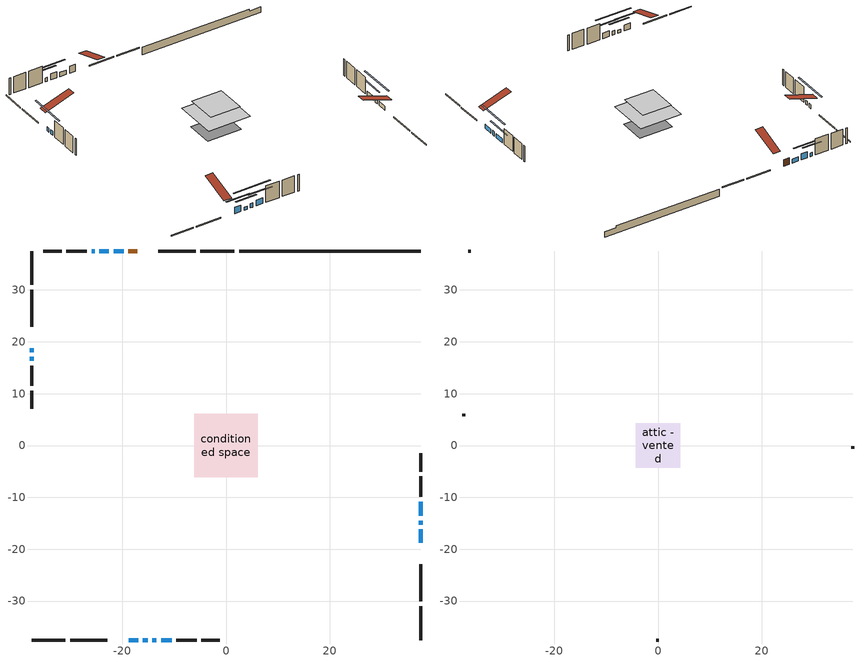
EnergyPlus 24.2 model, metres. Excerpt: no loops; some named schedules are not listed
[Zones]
conditioned space
 floor adiabatic (AdiabaticFloorConstruction): -6.13,-6.13 -6.13,6.13 6.13,6.13 6.13,-6.13 z3.32
 floor foundation (Slab1 construction): -4.94,-3.8 -4.94,3.8 4.94,3.8 4.94,-3.8 z-1.31
 wall outside (RimJoist1 construction): 1.63,37.52 -4.93,37.52 / -37.52,-37.52 -30.96,-37.52 / -37.52,37.52 -37.52,30.96 / 37.52,-37.52 37.52,-30.96 z0.88:1.18
 wall outside (RimJoist2 construction): -5.86,37.52 -13.02,37.52 / -30.03,-37.52 -22.87,-37.52 / -37.52,30.03 -37.52,22.87 / 37.52,-30.03 37.52,-22.87 z0.88:1.18
 wall outside (AdiabaticWallConstruction 1): -17.1,37.52 -18.82,37.52 z0.88:2.91
 wall outside (AdiabaticWallConstruction): 37.52,-18.79 37.52,-16.17 / -37.52,17.1 -37.52,16.36 / -19.74,37.52 -21.65,37.52 / 37.52,-13.55 37.52,-10.81 z0.88:2.1; -18.79,-37.52 -16.96,-37.52 / -22.58,37.52 -24.41,37.52 z0.88:2.71; -16.03,-37.52 -15.11,-37.52 z0.88:1.77; -37.52,18.79 -37.52,18.02 / -14.19,-37.52 -13.42,-37.52 z0.88:2.07; 37.52,-15.24 37.52,-14.48 z0.88:2.28; -25.33,37.52 -25.92,37.52 z0.88:1.95; -12.49,-37.52 -10.51,-37.52 z0.88:2.56
 wall outside (Wall1 construction): -26.84,37.52 -30.77,37.52 / -9.58,-37.52 -5.66,-37.52 / -37.52,15.43 -37.52,11.5 / 37.52,-9.88 37.52,-5.95 z0.88:5.76
 wall outside (Wall2 construction): -31.7,37.52 -35.21,37.52 / -4.73,-37.52 -1.22,-37.52 / -37.52,10.57 -37.52,7.06 / 37.52,-5.02 37.52,-1.51 z0.88:5.76
 wall foundation (FoundationWall1 construction): 2.56,37.52,-1.31 2.56,37.52,0.88 34.02,37.52,0.88 34.02,37.52,0.32 37.52,37.52,0.32 37.52,37.52,-1.31
 window (WindowConstruction): 37.52,-18.79 37.52,-16.17 z0.88:2.1
 window (WindowConstruction 7): -18.79,-37.52 -16.96,-37.52 z0.88:2.71
 window (WindowConstruction 8): -16.03,-37.52 -15.11,-37.52 z0.88:1.76
 window (WindowConstruction 9): -37.52,18.79 -37.52,18.02 z0.88:2.07
 window (WindowConstruction 10): -14.18,-37.52 -13.42,-37.52 z0.88:2.07
 window (WindowConstruction 11): 37.52,-15.24 37.52,-14.48 z0.88:2.28
 window (WindowConstruction 1): -37.52,17.09 -37.52,16.36 z0.88:2.1
 window (WindowConstruction 2): -19.74,37.52 -21.65,37.52 z0.88:2.1
 window (WindowConstruction 3): 37.52,-13.55 37.52,-10.81 z0.88:2.1
 window (WindowConstruction 4): -22.58,37.52 -24.41,37.52 z0.88:2.71
 window (WindowConstruction 5): -25.34,37.52 -25.92,37.52 z0.88:1.95
 window (WindowConstruction 6): -12.49,-37.52 -10.51,-37.52 z0.88:2.56
 door (Door): -17.11,37.52 -18.81,37.52 z0.88:2.91
 ceiling adiabatic (AdiabaticFloorConstruction): 6.13,-6.13 6.13,6.13 -6.13,6.13 -6.13,-6.13 z3.32
attic - vented
 floor to conditioned space (Floor1 construction Reversed): -4.33,-4.33 -4.33,4.33 4.33,4.33 4.33,-4.33 z5.76
 wall outside (Wall3 construction): -36.14,37.52 -36.59,37.52 / -0.29,-37.52 0.16,-37.52 / -37.52,6.14 -37.52,5.68 / 37.52,-0.59 37.52,-0.13 z0.88:5.76
 roof outside (Roof1 construction): -16.18,37.52,5.76 -16.18,29.08,8.57 -13.95,29.08,8.57 -13.95,37.52,5.76; -19.71,-37.52,5.76 -19.71,-29.08,8.57 -21.94,-29.08,8.57 -21.94,-37.52,5.76; -37.52,19.71,5.76 -29.08,19.71,8.57 -29.08,21.94,8.57 -37.52,21.94,5.76; 37.52,-19.71,5.76 29.08,-19.71,8.57 29.08,-21.94,8.57 37.52,-21.94,5.76
shading: -14.4,-37.52 -21.35,-37.52 -21.35,-37.82 -14.4,-37.82 z5.27; -12.55,-37.52 -18.59,-37.52 -18.59,-37.82 -12.55,-37.82 z4.32; -37.52,12.99 -37.52,23.81 -37.82,23.81 -37.82,12.99 z7.1; -8.39,-37.52 -19.21,-37.52 -19.21,-37.82 -8.39,-37.82 z7.1; 37.52,-9.45 37.52,-20.27 37.82,-20.27 37.82,-9.45 z7.31; 37.52,-8.25 37.52,-16.11 37.82,-16.11 37.82,-8.25 z4.66; -26.97,37.52 -20.02,37.52 -20.02,37.82 -26.97,37.82 z5.27; -28.48,37.52 -22.78,37.52 -22.78,37.82 -28.48,37.82 z4.51; -7.95,-37.52 -15.05,-37.52 -15.05,-37.82 -7.95,-37.82 z5.12
[Building]
Building 1: Terrain=Suburbs
[Site:Location]
Montreal Intl AP_QC: Latitude {deg}=45.47; Longitude {deg}=-73.74; Time Zone {hr}=-5; Elevation {m}=36; Keep Site Location Information=Yes
[Site:GroundTemperature:Shallow]
2.07863, -0.316383, -0.508184, 0.628371, 5.19101, 9.73239, 13.6695, 16.1636, 16.3755, 14.347, 10.5102, 6.10817
[Site:WaterMainsTemperature]
Calculation Method=Schedule; Temperature Schedule=mains temperature schedule
[Material] Roughness=Rough; Thermal Absorptance=0.9
Name | Thickness {m} | Conductivity {W/m-K} | Density {kg/m3} | Specific Heat {J/kg-K} | Solar Absorptance | Visible Absorptance
asphalt or fiberglass shingles | 0.00635 | 0.162714 | 1121.4 | 1465.45 | 0.4 | 0.4
ceiling loosefill ins | 0.169333 | 0.0480833 | 16.02 | 1046.75 | 0.7 | 0.7
ceiling stud and cavity | 0.1397 | 0.511843 | 65.682 | 1177.47 | 0.7 | 0.7
concrete 4.0 in. | 0.1016 | 1.803125 | 2242.8 | 837.4 | 0.7 | 0.7
concrete 8.0 in. | 0.2032 | 1.803125 | 2242.8 | 837.4 | 0.7 | 0.7
door material | 0.04445 | 0.0451087 | 512.64 | 1214.23 | 0.7 | 0.7
exterior vertical ins | 0.0486707 | 0.029427 | 32.04 | 1214.23 | 0.7 | 0.7
floor covering | 0.0127 | 0.0433444 | 54.468 | 1339.84 | 0.6 | 0.6
floor rigid ins; wall rigid ins 1 | 0.512978 | 0.029427 | 32.04 | 1214.23 | 0.7 | 0.7
floor stud and cavity | 0.1397 | 1.75129 | 37.0049 | 1207.88 | 0.7 | 0.7
furniture material conditioned space 1 | 0.1524 | 0.115458 | 640.8 | 1214.23 | 0.6 | 0.6
gypsum board | 0.0127 | 0.160291 | 801 | 837.4 | 0.6 | 0.6
gypsum board 1 | 0.0127 | 0.160291 | 801 | 837.4 | 0.7 | 0.7
osb sheathing 0.5 in. | 0.0127 | 0.115458 | 512.64 | 1214.23 | 0.7 | 0.7
osb sheathing 0.75 in. | 0.01905 | 0.115458 | 512.64 | 1214.23 | 0.7 | 0.7
osb sheathing 2.0 in. | 0.0508 | 0.115458 | 512.64 | 1214.23 | 0.7 | 0.7
rim joist rigid ins; wall rigid ins | 0.051816 | 0.029427 | 32.04 | 1214.23 | 0.7 | 0.7
rim joist stud and cavity | 0.0508 | 0.0451784 | 125.044 | 1163.47 | 0.6 | 0.6
rim joist stud and cavity 1 | 0.0508 | 0.0348186 | 125.044 | 1163.47 | 0.6 | 0.6
wall stud and cavity | 0.1397 | 0.162914 | 139.0536 | 1170.24 | 0.7 | 0.7
wall stud and cavity 1 | 0.1397 | 0.163586 | 139.0536 | 1170.24 | 0.7 | 0.7
wall stud and cavity 2 | 0.0889 | 6.9971 | 50.32683 | 1063.81 | 0.6 | 0.6
wall stud and cavity 3 | 0.0889 | 0.380278 | 52.3479 | 1209.89 | 0.7 | 0.7
wall stud and cavity 4 | 0.0889 | 0.391764 | 83.0341 | 1211.67 | 0.7 | 0.7
wood siding | 0.0254 | 0.102417 | 544.68 | 1172.36 | 0.4 | 0.4
wood siding 1 | 0.00254 | 0.102417 | 544.68 | 1172.36 | 0.4 | 0.4
wood siding 2; wood siding 3; wood siding 4 | 0.0254 | 0.102417 | 544.68 | 1172.36 | 0.7 | 0.7
[WindowMaterial:SimpleGlazingSystem]
Name | U-Factor {W/m2-K} | Solar Heat Gain Coefficient
WindowMaterial | 2.81458 | 0.61
WindowMaterial 1 | 2.8725 | 0.55
WindowMaterial 2 | 2.79244 | 0.63
WindowMaterial 3 | 2.81061 | 0.61
WindowMaterial 4 | 2.76859 | 0.65
WindowMaterial 5 | 2.90373 | 0.51
WindowMaterial 6 | 2.76916 | 0.65
WindowMaterial 7 | 2.86625 | 0.55
WindowMaterial 8 | 2.86285 | 0.56
WindowMaterial 9 | 2.85376 | 0.57
[Construction]
AdiabaticFloorConstruction: floor stud and cavity, floor rigid ins, osb sheathing 0.75 in., floor covering
AdiabaticWallConstruction: wood siding 3, wall rigid ins 1, wall stud and cavity 3, gypsum board
AdiabaticWallConstruction 1: wood siding 4, wall rigid ins 1, wall stud and cavity 3, gypsum board
Door: door material
Floor1 construction Reversed: gypsum board, ceiling stud and cavity, ceiling loosefill ins
FoundationWall1 construction: concrete 8.0 in., gypsum board 1
furniture construction conditioned space 1: furniture material conditioned space 1
PartitionWallConstruction: gypsum board, wall stud and cavity 4, gypsum board
RimJoist1 construction: wood siding 2, osb sheathing 2.0 in., rim joist stud and cavity
RimJoist2 construction: wood siding 2, rim joist rigid ins, osb sheathing 2.0 in., rim joist stud and cavity 1
Roof1 construction: asphalt or fiberglass shingles
Slab1 construction: concrete 4.0 in.
Wall1 construction: wood siding, wall rigid ins, osb sheathing 0.5 in., wall stud and cavity, gypsum board
Wall2 construction: wood siding, wall rigid ins, osb sheathing 0.5 in., wall stud and cavity 1, gypsum board
Wall3 construction: wood siding 1, wall stud and cavity 2
WindowConstruction: WindowMaterial
WindowConstruction 1: WindowMaterial 1
WindowConstruction 10; WindowConstruction 9: WindowMaterial 8
WindowConstruction 11: WindowMaterial 9
WindowConstruction 2: WindowMaterial 2
WindowConstruction 3: WindowMaterial 3
WindowConstruction 4; WindowConstruction 7: WindowMaterial 4
WindowConstruction 5: WindowMaterial 5
WindowConstruction 6: WindowMaterial 6
WindowConstruction 8: WindowMaterial 7
[Zone] Multiplier=1; Part of Total Floor Area=Yes
Name | Volume {m3}
attic - vented | 34.308
conditioned space | 565.7
[Space]
Name | Zone | Volume {m3}
attic - vented 1 | attic - vented | 34.308
conditioned space 1 | conditioned space | 565.7
[ZoneInfiltration:EffectiveLeakageArea]
infil attic - vented 1: Zone or Space=attic - vented 1; Schedule=Always On Discrete; Effective Air Leakage Area {cm2}=3004.4; Stack Coefficient=0.000534788; Wind Coefficient=1.56247e-05
[ZoneMixing]
whole house fan mix: Zone or Space=attic - vented; Schedule=Always On Continuous; Design Flow Rate Calculation Method=Flow/Zone; Design Flow Rate {m3/s}=0; Source Zone or Space=conditioned space
[SurfaceProperty:ExposedFoundationPerimeter]
Slab1: Exposed Perimeter Calculation Method=TotalExposedPerimeter; Total Exposed Perimeter {m}=34.962
[InternalMass] Zone or ZoneList=conditioned space; Space or SpaceList=conditioned space 1
Name | Construction | Surface Area {m2}
furniture mass conditioned space 1 | furniture construction conditioned space 1 | 90.12
partition wall mass | PartitionWallConstruction | 225.3
[Lights]
interior lighting: Zone or ZoneList or Space or SpaceList=conditioned space 1; Schedule=interior lighting schedule; Design Level Calculation Method=LightingLevel; Lighting Level {W}=343.2; Return Air Fraction=0; Fraction Radiant=0.6; Fraction Visible=0.2; Fraction Replaceable=1
[People]
occupants: Zone or ZoneList or Space or SpaceList=conditioned space 1; Number of People Schedule=occupants schedule; Number of People Calculation Method=People; Number of People=3; Fraction Radiant=0.314171; Sensible Heat Fraction=0.56303; Activity Level Schedule=occupants activity schedule; Carbon Dioxide Generation Rate {m3/s-W}=0; Enable ASHRAE 55 Comfort Warnings=No; Mean Radiant Temperature Calculation Type=EnclosureAveraged
[ElectricEquipment] Zone or ZoneList or Space or SpaceList=conditioned space 1; Design Level Calculation Method=EquipmentLevel
Name | Schedule | Design Level {W} | Fraction Latent | Fraction Radiant | Fraction Lost
clothes dryer | clothes dryer schedule | 140.772 | 0.015 | 0.081 | 0.85
clothes washer | clothes washer schedule | 32.1985 | 0.03 | 0.162 | 0.7
cooking range | cooking range schedule | 215.147 | 0.08 | 0.432 | 0.2
dishwasher | dishwasher schedule | 66.8632 | 0.3 | 0.18 | 0.4
fridge | fridge schedule | 72.9452 | 0 | 0.6 | 0
mech vent bath fan 0 | mech vent bath fan 0 schedule | 50.2 | 0 | 0 | 1
mech vent bath fan 1 | mech vent bath fan 1 schedule | 50.2 | 0 | 0 | 1
mech vent bath fan 2 | mech vent bath fan 2 schedule | 50.2 | 0 | 0 | 1
mech vent house fan | mech vent house fan schedule | 11.9667 | 0 | 0 | 1
mech vent house fan cfis | mech vent house fan cfis schedule | 0 | 0 | 0 | 0
mech vent range fan 0 | mech vent range fan 0 schedule | 57 | 0 | 0 | 1
misc plug loads | misc plug loads schedule | 494.7 | 0.045 | 0.513 | 0.1
whole house fan | Always On Discrete | 0 | 0 | 0 | 1
[OtherEquipment] Zone or ZoneList or Space or SpaceList=conditioned space 1; Design Level Calculation Method=EquipmentLevel
Name | Fuel Type | Schedule | Design Level {W} | Fraction Latent | Fraction Radiant | Fraction Lost
clothes dryer 1 | Electricity | clothes dryer schedule | 0 | 0.015 | 0.081 | 0.85
cooking range 1 | Electricity | cooking range schedule | 0 | 0.08 | 0.432 | 0.2
general water use latent | None | general water use schedule | 62.594 | 1 | 0 | 0
general water use sensible | None | general water use schedule | -61.6891 | 0 | 0.6 | 0
mech vent house fan latent load | None | Always On Discrete | 0 | 1 | 0 | 0
mech vent house fan sensible load | None | Always On Discrete | 0 | 0 | 0 | 0
water heater energy adjustment1 | Electricity | Always On Discrete | 0.01 | 0 | 0 | 1
[ZoneInfiltration:DesignFlowRate] Zone or ZoneList or Space or SpaceList=conditioned space 1; Schedule=Always On Discrete; Design Flow Rate Calculation Method=Flow/Zone; Design Flow Rate {m3/s}=0
infil flow; natural vent flow; whole house fan flow
[AvailabilityManager:Scheduled]
furnace airloop Availability Manager: Schedule=Always On Discrete
[Foundation:Kiva]
Foundation Kiva 1: Initial Indoor Air Temperature {C}=18; Wall Height Above Grade {m}=0.879988; Wall Depth Below Slab {m}=0.2032; Custom Block Material Name 1=exterior vertical ins; Custom Block Depth 1 {m}=2.189988; Custom Block X Position 1 {m}=0.2159; Custom Block Z Position 1 {m}=0
[Foundation:Kiva:Settings]
Soil Conductivity {W/m-K}=0.849921; Soil Density {kg/m3}=1842.3; Soil Specific Heat {J/kg-K}=418.7; Ground Solar Absorptivity=0.9; Ground Thermal Absorptivity=0.9; Ground Surface Roughness {m}=0.03; Far-Field Width {m}=40; Deep-Ground Boundary Condition=ZeroFlux; Deep-Ground Depth {m}=40; Minimum Cell Dimension {m}=0.2; Maximum Cell Growth Coefficient=3; Simulation Timestep=Timestep
[Exterior:Lights]
exterior lighting: Schedule=exterior lighting schedule; Design Level {W}=75.6
[EnergyManagementSystem:GlobalVariable]
furnace_airloop_Fan_RTF
infil_program_Qfan
infil_program_Qinf
natural_vent_program_Qnv
natural_vent_program_Qwhf
[EnergyManagementSystem:Sensor]
Name | Output:Variable or Output:Meter Index Key | Output:Variable or Output:Meter
airflow_gain | infil flow | Infiltration Sensible Heat Gain Energy
airflow_gain_1 | natural vent flow | Infiltration Sensible Heat Gain Energy
airflow_gain_2 | whole house fan flow | Infiltration Sensible Heat Gain Energy
airflow_loss | infil flow | Infiltration Sensible Heat Loss Energy
airflow_loss_1 | natural vent flow | Infiltration Sensible Heat Loss Energy
airflow_loss_2 | whole house fan flow | Infiltration Sensible Heat Loss Energy
clg_load_cond |  | Cooling:EnergyTransfer:Zone:CONDITIONED SPACE
clg_sp_s; clg_sp_s_1 | cooling setpoint | Schedule Value
clothes_dryer_exhaust_0_sch_s | clothes dryer exhaust 0 schedule | Schedule Value
cool_season | cooling season schedule | Schedule Value
htg_load_cond |  | Heating:EnergyTransfer:Zone:CONDITIONED SPACE
htg_sp_s; htg_sp_s_1 | heating setpoint | Schedule Value
ig_ee_conv | clothes dryer | Electric Equipment Convective Heating Energy
ig_ee_conv_2 | cooking range | Electric Equipment Convective Heating Energy
ig_ee_conv_4 | fridge | Electric Equipment Convective Heating Energy
ig_ee_conv_5 | misc plug loads | Electric Equipment Convective Heating Energy
ig_ee_conv_6 | whole house fan | Electric Equipment Convective Heating Energy
ig_ee_rad | clothes dryer | Electric Equipment Radiant Heating Energy
ig_ee_rad_2 | cooking range | Electric Equipment Radiant Heating Energy
ig_ee_rad_4 | fridge | Electric Equipment Radiant Heating Energy
ig_ee_rad_5 | misc plug loads | Electric Equipment Radiant Heating Energy
ig_ee_rad_6 | whole house fan | Electric Equipment Radiant Heating Energy
ig_lgt_conv | interior lighting | Lights Convective Heating Energy
ig_lgt_rad | interior lighting | Lights Radiant Heating Energy
ig_lgt_vis | interior lighting | Lights Visible Radiation Heating Energy
ig_oe_conv | clothes dryer 1 | Other Equipment Convective Heating Energy
ig_oe_conv_1 | cooking range 1 | Other Equipment Convective Heating Energy
ig_oe_conv_2 | general water use latent | Other Equipment Convective Heating Energy
ig_oe_conv_3 | general water use sensible | Other Equipment Convective Heating Energy
ig_oe_conv_4 | water heater energy adjustment1 | Other Equipment Convective Heating Energy
ig_oe_rad | clothes dryer 1 | Other Equipment Radiant Heating Energy
ig_oe_rad_1 | cooking range 1 | Other Equipment Radiant Heating Energy
ig_oe_rad_2 | general water use latent | Other Equipment Radiant Heating Energy
ig_oe_rad_3 | general water use sensible | Other Equipment Radiant Heating Energy
ig_oe_rad_4 | water heater energy adjustment1 | Other Equipment Radiant Heating Energy
ig_ppl_conv | occupants | People Convective Heating Energy
ig_ppl_rad | occupants | People Radiant Heating Energy
im_conv | furniture mass conditioned space 1 | Surface Inside Face Convection Heat Gain Energy
im_conv_1 | partition wall mass | Surface Inside Face Convection Heat Gain Energy
im_ig | furniture mass conditioned space 1 | Surface Inside Face Internal Gains Radiation Heat Gain Energy
im_ig_1 | partition wall mass | Surface Inside Face Internal Gains Radiation Heat Gain Energy
im_lgt | furniture mass conditioned space 1 | Surface Inside Face Lights Radiation Heat Gain Energy
im_lgt_1 | partition wall mass | Surface Inside Face Lights Radiation Heat Gain Energy
im_sol | furniture mass conditioned space 1 | Surface Inside Face Solar Radiation Heat Gain Energy
im_sol_1 | partition wall mass | Surface Inside Face Solar Radiation Heat Gain Energy
im_surf | furniture mass conditioned space 1 | Surface Inside Face Net Surface Thermal Radiation Heat Gain Energy
im_surf_1 | partition wall mass | Surface Inside Face Net Surface Thermal Radiation Heat Gain Energy
mech_vent_bath_fan_0_sch_s | mech vent bath fan 0 schedule | Schedule Value
mech_vent_bath_fan_1_sch_s | mech vent bath fan 1 schedule | Schedule Value
mech_vent_bath_fan_2_sch_s | mech vent bath fan 2 schedule | Schedule Value
mech_vent_range_fan_0_sch_s | mech vent range fan 0 schedule | Schedule Value
mv_conv | mech vent bath fan 0 | Electric Equipment Convective Heating Energy
mv_conv_1 | mech vent bath fan 1 | Electric Equipment Convective Heating Energy
mv_conv_2 | mech vent bath fan 2 | Electric Equipment Convective Heating Energy
mv_conv_3 | mech vent house fan | Electric Equipment Convective Heating Energy
mv_conv_4 | mech vent house fan cfis | Electric Equipment Convective Heating Energy
mv_conv_5 | mech vent range fan 0 | Electric Equipment Convective Heating Energy
mv_conv_6 | mech vent house fan latent load | Other Equipment Convective Heating Energy
mv_conv_7 | mech vent house fan sensible load | Other Equipment Convective Heating Energy
mv_rad | mech vent bath fan 0 | Electric Equipment Radiant Heating Energy
mv_rad_1 | mech vent bath fan 1 | Electric Equipment Radiant Heating Energy
mv_rad_2 | mech vent bath fan 2 | Electric Equipment Radiant Heating Energy
mv_rad_3 | mech vent house fan | Electric Equipment Radiant Heating Energy
mv_rad_4 | mech vent house fan cfis | Electric Equipment Radiant Heating Energy
mv_rad_5 | mech vent range fan 0 | Electric Equipment Radiant Heating Energy
mv_rad_6 | mech vent house fan latent load | Other Equipment Radiant Heating Energy
mv_rad_7 | mech vent house fan sensible load | Other Equipment Radiant Heating Energy
natural_vent_s | natural vent schedule | Schedule Value
out_pb_s |  | Site Outdoor Air Barometric Pressure
out_wt_s |  | Site Outdoor Air Humidity Ratio
site_vw_s |  | Site Wind Speed
ss_back_out | Window1 | Surface Window Shortwave from Zone Back Out Window Heat Transfer Rate
ss_back_out_1 | Window10 | Surface Window Shortwave from Zone Back Out Window Heat Transfer Rate
ss_back_out_10 | Window8 | Surface Window Shortwave from Zone Back Out Window Heat Transfer Rate
ss_back_out_11 | Window9 | Surface Window Shortwave from Zone Back Out Window Heat Transfer Rate
ss_back_out_2 | Window11 | Surface Window Shortwave from Zone Back Out Window Heat Transfer Rate
ss_back_out_3 | Window12 | Surface Window Shortwave from Zone Back Out Window Heat Transfer Rate
ss_back_out_4 | Window13 | Surface Window Shortwave from Zone Back Out Window Heat Transfer Rate
ss_back_out_5 | Window14 | Surface Window Shortwave from Zone Back Out Window Heat Transfer Rate
ss_back_out_6 | Window3 | Surface Window Shortwave from Zone Back Out Window Heat Transfer Rate
ss_back_out_7 | Window4 | Surface Window Shortwave from Zone Back Out Window Heat Transfer Rate
ss_back_out_8 | Window5 | Surface Window Shortwave from Zone Back Out Window Heat Transfer Rate
ss_back_out_9 | Window7 | Surface Window Shortwave from Zone Back Out Window Heat Transfer Rate
ss_conv | Door1 | Surface Inside Face Convection Heat Gain Energy
ss_conv_1 | Window1 | Surface Inside Face Convection Heat Gain Energy
ss_conv_10 | Window7 | Surface Inside Face Convection Heat Gain Energy
ss_conv_11 | Window8 | Surface Inside Face Convection Heat Gain Energy
ss_conv_12 | Window9 | Surface Inside Face Convection Heat Gain Energy
ss_conv_2 | Window10 | Surface Inside Face Convection Heat Gain Energy
ss_conv_3 | Window11 | Surface Inside Face Convection Heat Gain Energy
ss_conv_4 | Window12 | Surface Inside Face Convection Heat Gain Energy
ss_conv_5 | Window13 | Surface Inside Face Convection Heat Gain Energy
ss_conv_6 | Window14 | Surface Inside Face Convection Heat Gain Energy
ss_conv_7 | Window3 | Surface Inside Face Convection Heat Gain Energy
ss_conv_8 | Window4 | Surface Inside Face Convection Heat Gain Energy
ss_conv_9 | Window5 | Surface Inside Face Convection Heat Gain Energy
ss_ig | Door1 | Surface Inside Face Internal Gains Radiation Heat Gain Energy
ss_ig_1 | Window1 | Surface Inside Face Internal Gains Radiation Heat Gain Energy
ss_ig_10 | Window7 | Surface Inside Face Internal Gains Radiation Heat Gain Energy
ss_ig_11 | Window8 | Surface Inside Face Internal Gains Radiation Heat Gain Energy
ss_ig_12 | Window9 | Surface Inside Face Internal Gains Radiation Heat Gain Energy
ss_ig_2 | Window10 | Surface Inside Face Internal Gains Radiation Heat Gain Energy
ss_ig_3 | Window11 | Surface Inside Face Internal Gains Radiation Heat Gain Energy
ss_ig_4 | Window12 | Surface Inside Face Internal Gains Radiation Heat Gain Energy
ss_ig_5 | Window13 | Surface Inside Face Internal Gains Radiation Heat Gain Energy
ss_ig_6 | Window14 | Surface Inside Face Internal Gains Radiation Heat Gain Energy
ss_ig_7 | Window3 | Surface Inside Face Internal Gains Radiation Heat Gain Energy
ss_ig_8 | Window4 | Surface Inside Face Internal Gains Radiation Heat Gain Energy
ss_ig_9 | Window5 | Surface Inside Face Internal Gains Radiation Heat Gain Energy
ss_lgt | Door1 | Surface Inside Face Lights Radiation Heat Gain Energy
ss_sol | Door1 | Surface Inside Face Solar Radiation Heat Gain Energy
ss_surf | Door1 | Surface Inside Face Net Surface Thermal Radiation Heat Gain Energy
ss_surf_1 | Window1 | Surface Inside Face Net Surface Thermal Radiation Heat Gain Energy
ss_surf_10 | Window7 | Surface Inside Face Net Surface Thermal Radiation Heat Gain Energy
ss_surf_11 | Window8 | Surface Inside Face Net Surface Thermal Radiation Heat Gain Energy
ss_surf_12 | Window9 | Surface Inside Face Net Surface Thermal Radiation Heat Gain Energy
ss_surf_2 | Window10 | Surface Inside Face Net Surface Thermal Radiation Heat Gain Energy
ss_surf_3 | Window11 | Surface Inside Face Net Surface Thermal Radiation Heat Gain Energy
ss_surf_4 | Window12 | Surface Inside Face Net Surface Thermal Radiation Heat Gain Energy
ss_surf_5 | Window13 | Surface Inside Face Net Surface Thermal Radiation Heat Gain Energy
ss_surf_6 | Window14 | Surface Inside Face Net Surface Thermal Radiation Heat Gain Energy
ss_surf_7 | Window3 | Surface Inside Face Net Surface Thermal Radiation Heat Gain Energy
ss_surf_8 | Window4 | Surface Inside Face Net Surface Thermal Radiation Heat Gain Energy
ss_surf_9 | Window5 | Surface Inside Face Net Surface Thermal Radiation Heat Gain Energy
ss_trans_in | Window1 | Surface Window Transmitted Solar Radiation Rate
ss_trans_in_1 | Window10 | Surface Window Transmitted Solar Radiation Rate
ss_trans_in_10 | Window8 | Surface Window Transmitted Solar Radiation Rate
ss_trans_in_11 | Window9 | Surface Window Transmitted Solar Radiation Rate
ss_trans_in_2 | Window11 | Surface Window Transmitted Solar Radiation Rate
ss_trans_in_3 | Window12 | Surface Window Transmitted Solar Radiation Rate
ss_trans_in_4 | Window13 | Surface Window Transmitted Solar Radiation Rate
ss_trans_in_5 | Window14 | Surface Window Transmitted Solar Radiation Rate
ss_trans_in_6 | Window3 | Surface Window Transmitted Solar Radiation Rate
ss_trans_in_7 | Window4 | Surface Window Transmitted Solar Radiation Rate
ss_trans_in_8 | Window5 | Surface Window Transmitted Solar Radiation Rate
ss_trans_in_9 | Window7 | Surface Window Transmitted Solar Radiation Rate
ss_trans_out | Window1 | Surface Inside Face Initial Transmitted Diffuse Transmitted Out Window Solar Radiation Rate
ss_trans_out_1 | Window10 | Surface Inside Face Initial Transmitted Diffuse Transmitted Out Window Solar Radiation Rate
ss_trans_out_10 | Window8 | Surface Inside Face Initial Transmitted Diffuse Transmitted Out Window Solar Radiation Rate
ss_trans_out_11 | Window9 | Surface Inside Face Initial Transmitted Diffuse Transmitted Out Window Solar Radiation Rate
ss_trans_out_2 | Window11 | Surface Inside Face Initial Transmitted Diffuse Transmitted Out Window Solar Radiation Rate
ss_trans_out_3 | Window12 | Surface Inside Face Initial Transmitted Diffuse Transmitted Out Window Solar Radiation Rate
